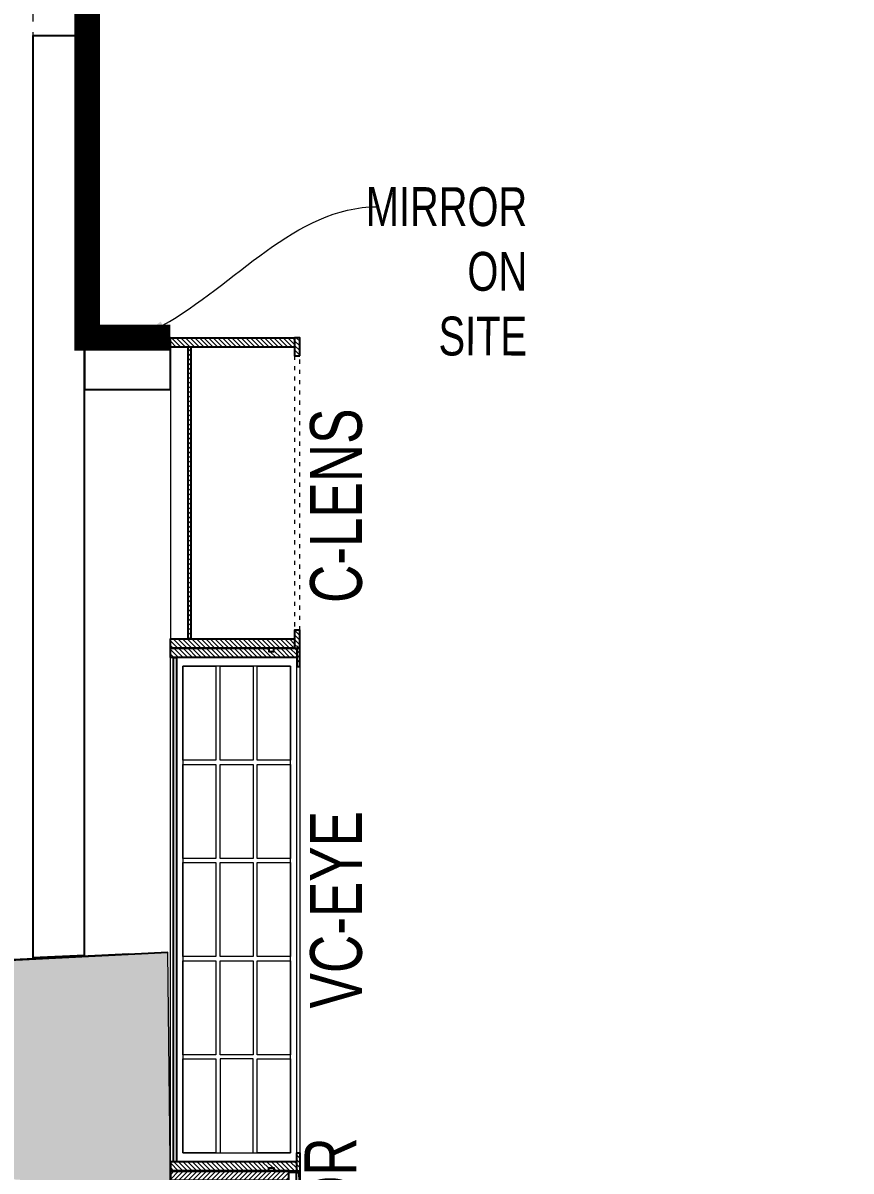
# Model space of a CAD drawing. Header units: feet. Extents: x 3651693 to 3662081, y -5465341 to -5451435.
# Drawn here: x 3654708 to 3656307, y -5458379 to -5456161 of the extents above; entities that cross this region are included whole.
import ezdxf
from ezdxf import colors
from ezdxf.entities.mleader import LeaderData, LeaderLine
from ezdxf.math import Vec2, Vec3

# ---------------------------------------------------------------- set-up
doc = ezdxf.new("R2010")
doc.units = ezdxf.units.FT
doc.header["$LTSCALE"] = 33
doc.header["$MEASUREMENT"] = 0
doc.linetypes.add('a_p6_plan_L18$0$HIDDEN', pattern=[0.375, 0.25, -0.125])
doc.linetypes.add('ACAD_ISO03W100', pattern=[30, 12, -18])
for name, color, linetype, lineweight in [('A-COL', 243, 'Continuous', 9), ('column hatch', 5, 'Continuous', 0), ('HIDDEN LINE', 177, 'Continuous', 0), ('LENS-DIM', 252, 'Continuous', 5), ('LENS-PARTITION', 21, 'Continuous', 25), ('LENS-TEXT', 31, 'Continuous', 5), ('LENS_CURTAIN', 5, 'a_p6_plan_L18$0$HIDDEN', 9), ('LENS_TEXT', 31, 'Continuous', 5), ('LK-FF&E WALL', 1, 'Continuous', 9), ('LK-FLUTTED FINISH', 20, 'Continuous', 30), ('LN-ELEVATION-1', 81, 'Continuous', 25), ('LN-ELEVATION-2', 103, 'Continuous', 20), ('LN-ELEVATION-3', 125, 'Continuous', 18), ('LN-ELEVATION-4', 145, 'Continuous', 13), ('LN-HATCH', 251, 'Continuous', 0), ('PLANO-TXT', 252, 'Continuous', 5)]:
    doc.layers.add(name, color=color, linetype=linetype, lineweight=lineweight)
doc.layers.add('A-WALL', color=1, linetype='Continuous')
doc.styles.add('LK TXT', font='GILC____.TTF', dxfattribs={"height": 100})
doc.styles.get("Standard").update_dxf_attribs({"font": 'GILC____.TTF'})
pattern_1 = [(45, (7858558.917, 3503823.203), (-4.4901280605, 4.4901280605), [])]
pattern_2 = [(45, (3990327.2935, 1709214.6916), (-4.4901280605, 4.4901280605), [])]

# ---------------------------------------------------------------- blocks, each defined once
blk = doc.blocks.new('A$C7768cef6')
at = {"layer": 'column hatch'}
h = blk.add_hatch(color=8, dxfattribs=at)
h.dxf.hatch_style = 1
h.paths.add_polyline_path([(-2060.8, -7669.4), (-2641.2, -7669.4), (-2612.5, -8199.4), (-2060.8, -8199.4)])
h.paths.add_polyline_path([(767.2, -7669.4), (457.2, -7669.4), (457.2, -8199.4), (767.2, -8204.4)])
h.paths.add_polyline_path([(3460.7, -7684.4), (3165.2, -7684.4), (3165.2, -8204.4), (3497.1, -8204.4)])
h.paths.add_polyline_path([(3174.6, -3594.7), (2850.8, -3623.8), (2891.5, -4077), (3206.3, -4048.7)])
h.paths.add_polyline_path([(2943.9, -298.3), (2539.9, -326.6), (2563.6, -665.8), (2967.6, -637.5)])
h.paths.add_polyline_path([(102.6, 3517), (-175.4, 3586.6), (-240, 3129.9), (42.2, 3090)])
h.paths.add_polyline_path([(-2536.4, 4177.9), (-2828.4, 4251), (-2904.5, 3786.4), (-2608.4, 3738)])
h.paths.add_polyline_path([(-5282.9, 4865.8), (-5987.4, 5042.2), (-5924.1, 4525.2), (-5642.4, 4525.2), (-5642.4, 4565.2), (-5344.4, 4513.2)])
h.paths.add_polyline_path([(-5148, 1871.4), (-5595, 1838.1), (-5552.4, 1490.3), (-5121.9, 1522.4)])
h.paths.add_polyline_path([(-5017.2, -1348.9), (-5427.5, -1348.9), (-5407.7, -1797.2), (-5017.2, -1750.5)])
h.paths.add_polyline_path([(-3170.4, -1298.1), (-3484.2, -1335.6), (-3478.4, -1566.6), (-3473.7, -1756.6), (-3133.6, -1756.6)])
at = {"layer": 'A-COL'}
blk.add_line((-3133.6, -1756.6, -81.9), (-3170.4, -1298.1, -81.9), dxfattribs=at)
at = {"layer": 'A-WALL'}
blk.add_line((-5017.2, -1518.9, -81.9), (-3170.4, -1298.1, -81.9), dxfattribs=at)
at = {"layer": 'A-WALL', "elevation": -81.9}
blk.add_lwpolyline([(-3245.7, -1307.1), (-5017.2, -1518.9)], dxfattribs=at)
blk = doc.blocks.new('MIRROR')
at = {"layer": 'LN-HATCH', "ltscale": 0.5}
h = blk.add_hatch(dxfattribs=at)
h.set_pattern_fill('ANSI31', color=256, scale=2)
h.set_pattern_definition([(45, (4060433.7416, 1708720.787), (-4.4901280605, 4.4901280605), [])])
h.paths.add_polyline_path([(212.9, 101.3), (230.9, 101.3), (230.9, -127.7), (212.9, -127.7)])
h.paths.add_polyline_path([(230.9, 95.3), (494.9, 95.3), (494.9, 101.3), (230.9, 101.3)])
h.paths.add_polyline_path([(512.9, 101.3), (494.9, 101.3), (494.9, -127.7), (512.9, -127.7)])
at = {"layer": 'Defpoints'}
blk.add_lwpolyline([(512.9, 101.3), (212.9, 101.3), (212.9, -148.7), (512.9, -148.7)], close=True, dxfattribs=at)
at = {"layer": 'LN-ELEVATION-1'}
for points in [[(212.9, 101.3), (230.9, 101.3), (230.9, -127.7), (212.9, -127.7)], [(230.9, 95.3), (494.9, 95.3), (494.9, 101.3), (230.9, 101.3)], [(512.9, 101.3), (494.9, 101.3), (494.9, -127.7), (512.9, -127.7)], [(259.9, -141.7), (259.9, -127.7), (214.9, -127.7), (214.9, -148.7), (223.9, -148.7), (223.9, -147.2), (216.4, -147.2), (216.4, -141.7)], [(442.9, -141.7), (442.9, -127.7), (487.9, -127.7), (487.9, -148.7), (478.9, -148.7), (478.9, -147.2), (486.4, -147.2), (486.4, -141.7)], [(504.9, -148.7), (504.9, -147.2), (509.4, -147.2), (509.4, -129.2), (487.9, -129.2), (487.9, -127.7), (510.9, -127.7), (510.9, -148.7)]]:
    blk.add_lwpolyline(points, close=True, dxfattribs=at)
at = {"layer": 'LN-ELEVATION-2'}
blk.add_lwpolyline([(259.9, -141.7), (442.9, -141.7), (442.9, -127.7), (259.9, -127.7)], close=True, dxfattribs=at)
at = {"layer": 'LN-ELEVATION-2', "color": 4, "lineweight": 0}
blk.add_lwpolyline([(216.4, -141.7), (486.4, -141.7), (486.4, -147.2), (216.4, -147.2)], close=True, dxfattribs=at)
at = {"layer": 'LN-ELEVATION-4', "ltscale": 0.5}
blk.add_line((478.9, -148.7), (223.9, -148.7), dxfattribs=at)
blk = doc.blocks.new('VC HD 1010')
at = {"layer": 'LN-HATCH', "ltscale": 0.5}
h = blk.add_hatch(dxfattribs=at)
h.set_pattern_fill('ANSI31', color=256, scale=2)
h.set_pattern_definition([(45, (3761554.586, 1795022.936), (-4.490128061, 4.490128061), [])])
h.paths.add_polyline_path([(-505.2, 24), (-505.2, -166), (-499.2, -166), (-499.2, -176), (-505.2, -176), (-505.2, -220), (-487.2, -220), (-487.2, 24)])
h = blk.add_hatch(dxfattribs=at)
h.set_pattern_fill('ANSI31', color=256, scale=2)
h.set_pattern_definition(pattern_1)
h.paths.add_polyline_path([(504.8, 24), (504.8, -166), (498.8, -166), (498.8, -176), (504.8, -176), (504.8, -220), (486.8, -220), (486.8, 24)])
h = blk.add_hatch(dxfattribs=at)
h.set_pattern_fill('ANSI31', color=256, scale=2)
h.set_pattern_definition([(45, (7858741.917, 3503823.203), (-4.4901280605, 4.4901280605), [])])
h.paths.add_polyline_path([(-470.2, -220), (-470.2, -226), (-505.2, -226), (-505.2, -220)])
h = blk.add_hatch(dxfattribs=at)
h.set_pattern_fill('ANSI31', color=256, scale=2)
h.set_pattern_definition(pattern_1)
h.paths.add_polyline_path([(476.8, -220), (476.8, -226), (511.8, -226), (511.8, -220)])
at = {"layer": 'LN-ELEVATION-1', "ltscale": 0.5}
for points in [[(-505.2, 24), (-505.2, -166), (-499.2, -166), (-499.2, -176), (-505.2, -176), (-505.2, -220), (-487.2, -220), (-487.2, 24)], [(504.8, 24), (504.8, -166), (498.8, -166), (498.8, -176), (504.8, -176), (504.8, -220), (486.8, -220), (486.8, 24)], [(486.8, 12), (-487.2, 12), (-487.2, 18), (486.8, 18)], [(-470.2, -220), (-470.2, -226), (-505.2, -226), (-505.2, -220)], [(469.8, -220), (469.8, -226), (504.8, -226), (504.8, -220)]]:
    blk.add_lwpolyline(points, close=True, dxfattribs=at)
at = {"layer": 'LN-ELEVATION-2', "ltscale": 0.5}
blk.add_lwpolyline([(470.2, 0), (-470.2, 0), (-470.2, -208), (470.2, -208)], close=True, dxfattribs=at)
at = {"layer": 'LN-ELEVATION-3', "ltscale": 0.5}
for p, q in [((-487.2, 24), (486.8, 24)), ((-470.2, -220), (469.8, -220)), ((469.8, -226), (-470.2, -226))]:
    blk.add_line(p, q, dxfattribs=at)
for points in [[(-470.2, 0), (-288.5, 0), (-288.5, -64), (-470.2, -64)], [(-280.5, 0), (-98.8, 0), (-98.8, -64), (-280.5, -64)], [(-90.8, 0), (90.8, 0), (90.8, -64), (-90.8, -64)], [(98.8, 0), (280.5, 0), (280.5, -64), (98.8, -64)], [(288.5, 0), (470.2, 0), (470.2, -64), (288.5, -64)], [(-470.2, -136), (-288.5, -136), (-288.5, -72), (-470.2, -72)], [(-280.5, -72), (-98.8, -72), (-98.8, -136), (-280.5, -136)], [(-90.8, -72), (90.8, -72), (90.8, -136), (-90.8, -136)], [(98.8, -72), (280.5, -72), (280.5, -136), (98.8, -136)], [(288.5, -72), (470.2, -72), (470.2, -136), (288.5, -136)], [(-470.2, -144), (-288.5, -144), (-288.5, -208), (-470.2, -208)], [(-280.5, -144), (-98.8, -144), (-98.8, -208), (-280.5, -208)], [(-90.8, -144), (90.8, -144), (90.8, -208), (-90.8, -208)], [(98.8, -144), (280.5, -144), (280.5, -208), (98.8, -208)], [(288.5, -144), (470.2, -144), (470.2, -208), (288.5, -208)]]:
    blk.add_lwpolyline(points, close=True, dxfattribs=at)
blk = doc.blocks.new('CLENS 600')
at = {"layer": 'LN-HATCH', "ltscale": 0.5}
h = blk.add_hatch(dxfattribs=at)
h.set_pattern_fill('ANSI31', color=256, scale=2)
h.set_pattern_definition(pattern_2)
h.paths.add_polyline_path([(-600, 0), (-582, 0), (-582, -240), (-600, -240)])
h = blk.add_hatch(dxfattribs=at)
h.set_pattern_fill('ANSI31', color=256, scale=2)
h.set_pattern_definition([(45, (3975657.573, 1709214.6916), (-4.490128061, 4.490128061), [])])
h.paths.add_polyline_path([(-18, 0), (0, 0), (0, -240), (-18, -240)])
h = blk.add_hatch(dxfattribs=at)
h.set_pattern_fill('ANSI31', color=256, scale=2)
h.set_pattern_definition([(45, (3990252.2935, 1709214.6916), (-4.4901280605, 4.4901280605), [])])
h.paths.add_polyline_path([(-582, -40), (-18, -40), (-18, -34), (-582, -34)])
h = blk.add_hatch(dxfattribs=at)
h.set_pattern_fill('ANSI31', color=256, scale=2)
h.set_pattern_definition(pattern_2)
h.paths.add_polyline_path([(-600, -250), (-565, -250), (-565, -240), (-600, -240)])
h = blk.add_hatch(dxfattribs=at)
h.set_pattern_fill('ANSI31', color=256, scale=2)
h.set_pattern_definition([(45, (3990177.2935, 1709214.6916), (-4.4901280605, 4.4901280605), [])])
h.paths.add_polyline_path([(-35, -250), (0, -250), (0, -240), (-35, -240)])
at = {"layer": 'HIDDEN LINE', "linetype": 'ACAD_ISO03W100', "ltscale": 0.02}
for p, q in [((-35, -240), (-565, -240)), ((-565, -250), (-35, -250))]:
    blk.add_line(p, q, dxfattribs=at)
at = {"layer": 'LN-ELEVATION-1', "ltscale": 0.5}
for points in [[(-600, 0), (-582, 0), (-582, -240), (-600, -240)], [(-18, 0), (0, 0), (0, -240), (-18, -240)], [(-582, -40), (-18, -40), (-18, -34), (-582, -34)], [(-600, -250), (-565, -250), (-565, -240), (-600, -240)], [(-35, -250), (0, -250), (0, -240), (-35, -240)]]:
    blk.add_lwpolyline(points, close=True, dxfattribs=at)
at = {"layer": 'LN-ELEVATION-4'}
blk.add_line((-18, 0), (-582, 0), dxfattribs=at)

msp = doc.modelspace()

# ---------------------------------------------------------------- linework, layer by layer
at = {"layer": 'LENS-PARTITION'}
for points in [[(3654826.8, -5456186.1), (3654726.8, -5456186.1), (3654726.8, -5457966.9), (3654826.8, -5457962)], [(3654992.3, -5456787.2), (3654992.3, -5456769.2), (3654826.8, -5456769.2), (3654826.8, -5456869.2), (3654992.3, -5456869.2)]]:
    msp.add_lwpolyline(points, close=True, dxfattribs=at)
at = {"layer": 'LENS_CURTAIN', "ltscale": 5, "elevation": 0}
msp.add_lwpolyline([(3654726.8, -5455436.1), (3654726.8, -5456186.1), (3654826.8, -5456186.1), (3654826.8, -5455436.1)], close=True, dxfattribs=at)
at = {"layer": 'LK-FLUTTED FINISH', "linetype": 'ACAD_ISO03W100', "ltscale": 0.05, "const_width": 50}
msp.add_lwpolyline([(3654831.7, -5455436.1), (3654831.7, -5456769.2), (3654992.3, -5456769.2)], dxfattribs=at)

# ---------------------------------------------------------------- block references
at = {"layer": 'LENS-DIM', "color": 2, "rotation": 355.9972772775358}
msp.add_blockref('A$C7768cef6', (3658240.9, -5456882.9, 81.9), dxfattribs=at)
at = {"layer": 'LK-FF&E WALL'}
for name, p, rotation in [('CLENS 600', (3654992.3, -5456769.2), 90), ('VC HD 1010', (3655016.3, -5457874), 90.00000000000003)]:
    msp.add_blockref(name, p, dxfattribs=dict(at, rotation=rotation))
at = {"layer": 'LK-FF&E WALL', "xscale": -1, "rotation": 90}
msp.add_blockref('MIRROR', (3655093.7, -5458166.2), dxfattribs=at)

# ---------------------------------------------------------------- texts
at = {"layer": 'LENS_TEXT', "linetype": 'Continuous', "ltscale": 3, "insert": (3655302.1, -5458522, -23744), "char_height": 100, "width": 324.474, "attachment_point": 5, "rotation": 90, "style": 'LK TXT'}
msp.add_mtext('{\\C7;MIRROR}', dxfattribs=at)
at = {"layer": 'PLANO-TXT', "linetype": 'Continuous', "ltscale": 3, "char_height": 100, "width": 149.547, "attachment_point": 5, "rotation": 90, "style": 'LK TXT'}
for s, insert in [('C-LENS', (3655312.9, -5457093.8, -23744)), ('VC-EYE', (3655312.9, -5457874.3, -23744))]:
    msp.add_mtext(s, dxfattribs=dict(at, insert=insert))

# ---------------------------------------------------------------- leaders
at = {"layer": 'LENS-TEXT', "color": 0, "linetype": 'Continuous', "ltscale": 3}
ml = msp.add_multileader_mtext('Standard', dxfattribs=at)
ml.set_content('\\pxqr,t3;{\\C0;MIRROR ON SITE}', color=1)
ml.set_leader_properties(color=256, linetype='ByLayer', lineweight=-1)
ml.build(insert=Vec2(0, 0))
ml.multileader.update_dxf_attribs({"leader_type": 2, "dogleg_length": 0.36, "arrow_head_size": 50})
ctx = ml.context
ctx.base_point, ctx.char_height, ctx.arrow_head_size, ctx.landing_gap_size, ctx.plane_origin, ctx.plane_x_axis, ctx.plane_y_axis = Vec3(3655391.9, -5456516.2, 47488.1), 75, 50, 0.09, Vec3(3661576.6, -5458152.2, 47488.1), Vec3(0.999999, -0.001097), Vec3(0.001097, 0.999999)
notes = []
notes.append((ctx, [(1, (1, 1, 0), (3655391.5, -5456516.2, 47488.1), (0.999999, -0.001097), 0.36, [(1, [(3654933.9, -5456769.2, 47488.1)], 0, [])])]))
ctx.mtext.insert, ctx.mtext.text_direction, ctx.mtext.rotation, ctx.mtext.width, ctx.mtext.flow_direction = Vec3(3655392, -5456478.2, 47488.1), Vec3(0.999999, -0.001097), 6.282088, 289.544, 5
for ctx, leaders in notes:
    for number, flags, end, landing, length, lines in leaders:
        leader = LeaderData()
        leader.index, (leader.has_last_leader_line, leader.has_dogleg_vector, leader.attachment_direction) = number, flags
        leader.last_leader_point, leader.dogleg_vector, leader.dogleg_length = Vec3(end), Vec3(landing), length
        for number, points, colour, breaks in lines:
            line = LeaderLine()
            line.index, line.vertices, line.color, line.breaks = number, Vec3.list(points), colors.encode_raw_color(colour), breaks
            leader.lines.append(line)
        ctx.leaders.append(leader)

doc.saveas('drawing.dxf')
